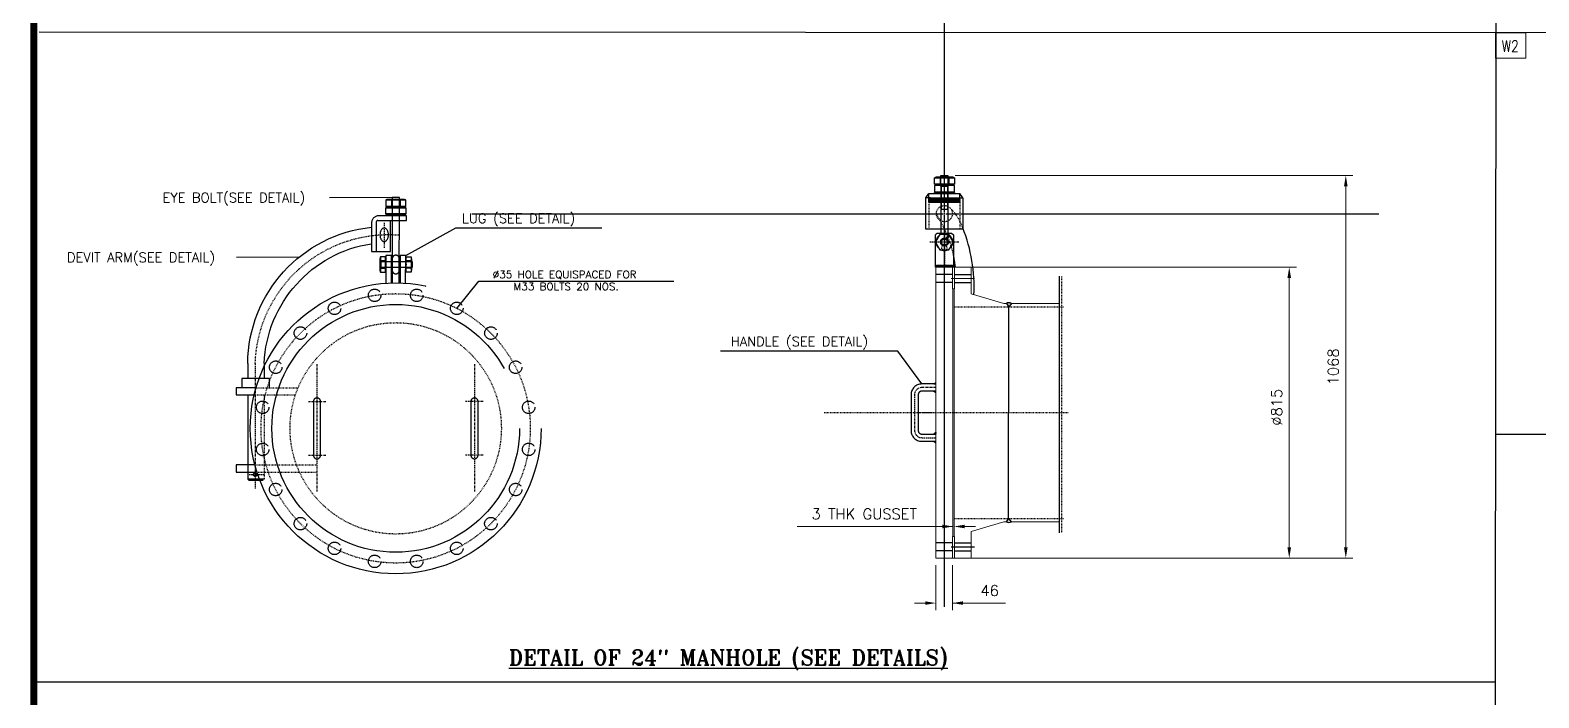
# Model space of a CAD drawing. Header units: inches. Extents: x 26960 to 35074, y -20333 to -19295.
# Drawn here: x 26990 to 27200.8, y -19703.5 to -19610.2 of the extents above; entities that cross this region are included whole.
import ezdxf
from ezdxf.enums import TextEntityAlignment as Align

# ---------------------------------------------------------------- set-up
doc = ezdxf.new("R2010")
doc.units = ezdxf.units.IN
doc.header["$LTSCALE"] = 200
doc.header["$MEASUREMENT"] = 0
for name, pattern in [('CENTER', [2, 1.25, -0.25, 0.25, -0.25]), ('CENTER2', [1.125, 0.75, -0.125, 0.125, -0.125]), ('DASHED', [0.75, 0.5, -0.25])]:
    doc.linetypes.add(name, pattern=pattern)
doc.layers.add('AM_5', color=3, linetype='Continuous', lineweight=15)
doc.layers.add('EQUIPMENT', color=4, linetype='Continuous', lineweight=13)
for name, color, linetype in [('BORDER1', 3, 'Continuous'), ('BORDER2', 7, 'Continuous'), ('CEN', 3, 'CENTER'), ('CENTER', 1, 'CENTER'), ('DIMENSION', 8, 'Continuous'), ('text', 3, 'Continuous'), ('WELD', 5, 'Continuous')]:
    doc.layers.add(name, color=color, linetype=linetype)
doc.styles.add('ROMANC', font='ROMANC', dxfattribs={"height": 5})
doc.styles.add('ROMAND', font='romand.shx', dxfattribs={"width": 0.8})
doc.styles.add('ROMANS', font='romans.shx')
doc.styles.add('ROMANT', font='romant.shx')
doc.styles.get("Standard").update_dxf_attribs({"font": 'romans.shx'})
doc.dimstyles.new('VEP-5', dxfattribs={"dimscale": 0, "dimtxt": 2.5, "dimasz": 2.5, "dimexe": 1, "dimexo": 1, "dimgap": 1, "dimtad": 1, "dimdec": 0, "dimlfac": 20, "dimzin": 9, "dimdsep": 46, "dimtxsty": 'ROMANS', "dimcen": 0, "dimclrd": 256, "dimclre": 256, "dimclrt": 40, "dimadec": 0, "dimazin": 0, "dimtfac": 1, "dimtdec": 0, "dimtofl": 0, "dimtmove": 0, "dimatfit": 3, "dimfxl": 1.25, "dimlwd": -1, "dimlwe": -1, "dimarcsym": 0})

# ---------------------------------------------------------------- blocks, each defined once
blk = doc.blocks.new('*U90')
at = {"color": 0, "linetype": 'ByBlock', "lineweight": -2}
blk.add_line((0, 1.1), (0, -1.1), dxfattribs=at)
blk = doc.blocks.new('*U92')
at = {"color": 0, "linetype": 'DASHED'}
blk.add_circle((0, 0), 17.5, dxfattribs=at)
blk = doc.blocks.new('*U91')
at = {"color": 0, "linetype": 'ByBlock', "lineweight": -2, "transparency": 16777216}
for p, rotation in [((-97784.7, -29735, 0.1), 18), ((-97784.7, -29735, 0.1), 18), ((-97784.7, -29735, 0.1), 18), ((-97552.1, -29735, 0.1), 342), ((-97552.1, -29735, 0.1), 342), ((-97552.1, -29735, 0.1), 342), ((-97889.6, -29788.4, 0.1), 36), ((-97889.6, -29788.4, 0.1), 36), ((-97889.6, -29788.4, 0.1), 36), ((-97447.2, -29788.4, 0.1), 324), ((-97447.2, -29788.4, 0.1), 324), ((-97447.2, -29788.4, 0.1), 324), ((-97972.8, -29871.7, 0.1), 54), ((-97972.8, -29871.7, 0.1), 54), ((-97972.8, -29871.7, 0.1), 54), ((-97363.9, -29871.7, 0.1), 306), ((-97363.9, -29871.7, 0.1), 306), ((-97363.9, -29871.7, 0.1), 306), ((-98026.3, -29976.6, 0.1), 72), ((-98026.3, -29976.6, 0.1), 72), ((-98026.3, -29976.6, 0.1), 72), ((-97310.5, -29976.6, 0.1), 288), ((-97310.5, -29976.6, 0.1), 288), ((-97310.5, -29976.6, 0.1), 288), ((-98044.7, -30092.9, 0.1), 90), ((-98044.7, -30092.9, 0.1), 90), ((-98044.7, -30092.9, 0.1), 90), ((-97292.1, -30092.9, 0.1), 270), ((-97292.1, -30092.9, 0.1), 270), ((-97292.1, -30092.9, 0.1), 270), ((-98026.3, -30209.1, 0.1), 108), ((-98026.3, -30209.1, 0.1), 108), ((-98026.3, -30209.1, 0.1), 108), ((-97310.5, -30209.1, 0.1), 252), ((-97310.5, -30209.1, 0.1), 252), ((-97310.5, -30209.1, 0.1), 252), ((-97972.8, -30314, 0.1), 126), ((-97972.8, -30314, 0.1), 126), ((-97972.8, -30314, 0.1), 126), ((-97363.9, -30314, 0.1), 234), ((-97363.9, -30314, 0.1), 234), ((-97363.9, -30314, 0.1), 234), ((-97889.6, -30397.3, 0.1), 144), ((-97889.6, -30397.3, 0.1), 144), ((-97889.6, -30397.3, 0.1), 144), ((-97447.2, -30397.3, 0.1), 216), ((-97447.2, -30397.3, 0.1), 216), ((-97447.2, -30397.3, 0.1), 216), ((-97784.7, -30450.7, 0.1), 162), ((-97784.7, -30450.7, 0.1), 162), ((-97784.7, -30450.7, 0.1), 162), ((-97552.1, -30450.7, 0.1), 198), ((-97552.1, -30450.7, 0.1), 198), ((-97552.1, -30450.7, 0.1), 198), ((-97668.4, -30469.2, 0.1), 180), ((-97668.4, -30469.2, 0.1), 180), ((-97668.4, -30469.2, 0.1), 180)]:
    blk.add_blockref('*U92', p, dxfattribs=dict(at, rotation=rotation))
blk.add_blockref('*U92', (-97668.4, -29716.6, 0.1), dxfattribs=at)
blk = doc.blocks.new('*U93')
at = {"layer": 'CENTER', "color": 0, "linetype": 'CENTER2', "transparency": 16777216}
for p, q in [((0, 0.23), (0, 116.49)), ((-66.01, 0), (-0.23, 0)), ((0.23, 0), (60.73, 0)), ((0, -54.92), (0, -0.23))]:
    blk.add_line(p, q, dxfattribs=at)
at = {"layer": 'CENTER', "color": 0, "linetype": 'Continuous', "transparency": 16777216}
for p, q in [((-0.11, 0), (0.11, 0)), ((0, -0.11), (0, 0.11))]:
    blk.add_line(p, q, dxfattribs=at)
blk = doc.blocks.new('*D94')
at = {"layer": 'AM_5', "transparency": 16777216}
for p, q in [((27117.56, -19643.31), (27166.93, -19643.31)), ((27165.93, -19682.45), (27165.93, -19644.81)), ((27117.56, -19683.95), (27166.93, -19683.95))]:
    blk.add_line(p, q, dxfattribs=at)
for points in [[(27166.18, -19644.81), (27165.68, -19644.81), (27165.93, -19643.31)], [(27165.68, -19682.45), (27166.18, -19682.45), (27165.93, -19683.95)]]:
    blk.add_solid(points, dxfattribs=at)
at = {"layer": 'Defpoints', "color": 0, "transparency": 16777216}
for p in [(27116.56, -19643.31), (27165.93, -19643.31), (27116.56, -19683.95)]:
    blk.add_point(p, dxfattribs=at)
at = {"layer": 'AM_5', "color": 40, "transparency": 16777216, "insert": (27164.18, -19662.88), "char_height": 1.5, "attachment_point": 5, "rotation": 90, "style": 'ROMANS'}
blk.add_mtext('%%C815', dxfattribs=at)
blk = doc.blocks.new('*D137')
at = {"layer": 'AM_5', "transparency": 16777216}
for p, q in [((27119.24, -19630.52), (27174.83, -19630.52)), ((27173.83, -19682.45), (27173.83, -19632.02)), ((27122.47, -19683.95), (27174.83, -19683.95))]:
    blk.add_line(p, q, dxfattribs=at)
for points in [[(27174.08, -19632.02), (27173.58, -19632.02), (27173.83, -19630.52)], [(27173.58, -19682.45), (27174.08, -19682.45), (27173.83, -19683.95)]]:
    blk.add_solid(points, dxfattribs=at)
at = {"layer": 'Defpoints', "color": 0, "transparency": 16777216}
for p in [(27118.24, -19630.52), (27173.83, -19630.52), (27121.47, -19683.95)]:
    blk.add_point(p, dxfattribs=at)
at = {"layer": 'AM_5', "color": 40, "transparency": 16777216, "insert": (27172.08, -19657.24), "char_height": 1.5, "attachment_point": 5, "rotation": 90, "style": 'ROMANS'}
blk.add_mtext('1068', dxfattribs=at)
blk = doc.blocks.new('*D138')
at = {"layer": 'AM_5', "transparency": 16777216}
for p, q in [((27116.56, -19684.95), (27116.56, -19691.23)), ((27118.86, -19684.95), (27118.86, -19691.23)), ((27115.06, -19690.23), (27113.56, -19690.23)), ((27118.86, -19690.23), (27126.28, -19690.23)), ((27120.36, -19690.23), (27121.86, -19690.23))]:
    blk.add_line(p, q, dxfattribs=at)
for points in [[(27115.06, -19690.48), (27115.06, -19689.98), (27116.56, -19690.23)], [(27120.36, -19689.98), (27120.36, -19690.48), (27118.86, -19690.23)]]:
    blk.add_solid(points, dxfattribs=at)
at = {"layer": 'Defpoints', "color": 0, "transparency": 16777216}
for p in [(27116.56, -19683.95), (27118.86, -19683.95), (27118.86, -19690.23)]:
    blk.add_point(p, dxfattribs=at)
at = {"layer": 'AM_5', "color": 40, "transparency": 16777216, "insert": (27124.07, -19688.48), "char_height": 1.5, "attachment_point": 5, "style": 'ROMANS'}
blk.add_mtext('46', dxfattribs=at)
blk = doc.blocks.new('*D139')
at = {"layer": 'AM_5', "transparency": 16777216}
for p, q in [((27118.94, -19679.93), (27118.94, -19678.53)), ((27119.09, -19679.93), (27119.09, -19678.53)), ((27118.94, -19679.53), (27097.15, -19679.53)), ((27117.44, -19679.53), (27115.94, -19679.53)), ((27120.59, -19679.53), (27122.09, -19679.53))]:
    blk.add_line(p, q, dxfattribs=at)
for points in [[(27117.44, -19679.78), (27117.44, -19679.28), (27118.94, -19679.53)], [(27120.59, -19679.28), (27120.59, -19679.78), (27119.09, -19679.53)]]:
    blk.add_solid(points, dxfattribs=at)
at = {"layer": 'Defpoints', "color": 0, "transparency": 16777216}
for p in [(27119.09, -19679.53), (27118.94, -19680.93), (27119.09, -19680.93)]:
    blk.add_point(p, dxfattribs=at)
at = {"layer": 'AM_5', "color": 40, "transparency": 16777216, "insert": (27106.54, -19677.78), "char_height": 1.5, "attachment_point": 5, "style": 'ROMANS'}
blk.add_mtext('3 THK GUSSET', dxfattribs=at)
blk = doc.blocks.new('*U254')
at = {"layer": 'BORDER1', "color": 154, "true_color": 0x1859a9, "const_width": 1}
blk.add_lwpolyline([(0, 564), (796, 564), (796, 0), (0, 0)], close=True, dxfattribs=at)
at = {"layer": 'BORDER2', "flags": 8}
for tag, height, style, p in [('REV-B', 2.7, 'ROMANS', (662.76, 125.68)), ('REV-A', 2.7, 'ROMANS', (662.76, 118.68)), ('RE-B', 7, 'ROMANT', (745.34, 6.15))]:
    blk.add_attdef(tag, text='', height=height, dxfattribs=dict(at, style=style)).set_placement(p, align=Align.CENTER)
at = {"layer": 'BORDER2', "style": 'ROMANS', "width": 4.59626}
for tag, p, p2 in [('DATE-B', (668.47, 125.68), (681.47, 125.68)), ('DATE-A', (668.47, 118.68), (681.47, 118.68))]:
    blk.add_attdef(tag, text='', height=2.7, dxfattribs=at).set_placement(p, p2, align=Align.FIT)
at = {"layer": 'BORDER2'}
for tag, height, style, p in [('DRN-B', 2.7, 'ROMANS', (689.55, 125.68)), ('CHD-B', 2.7, 'ROMANS', (701.61, 125.68)), ('APD-B', 2.7, 'ROMANS', (713.32, 125.68)), ('DRN-A', 2.7, 'ROMANS', (689.55, 118.68)), ('CHD-A', 2.7, 'ROMANS', (701.61, 118.68)), ('APD-A', 2.7, 'ROMANS', (713.32, 118.68)), ('CONS_CONT_VEND', 3.5, 'ROMANC', (726, 61.94))]:
    blk.add_attdef(tag, text='', height=height, dxfattribs=dict(at, style=style)).set_placement(p, align=Align.CENTER)
at = {"layer": 'BORDER2', "style": 'ROMANS', "width": 0.8}
for tag, p, height in [('1:X', (670.77, 103.49), 3), ('LOC', (709.61, 103.49), 3), ('PROJ_NO', (774.84, 103.49), 3), ('CONS_DRG_NO', (681.74, 53.26), 2.5)]:
    blk.add_attdef(tag, p, '', height=height, dxfattribs=at)
at = {"layer": 'BORDER2', "lineweight": 30, "width": 0.8, "flags": 104}
for tag, p in [('COMMENTS-B', (719.88, 127.5)), ('COMMENTS-A', (719.88, 120.5))]:
    blk.add_attdef(tag, text='', height=2.2, dxfattribs=at).set_placement(p, align=Align.MIDDLE_LEFT)
at = {"layer": 'BORDER2', "style": 'ROMANS', "width": 0.8}
for tag, p in [('PROJECT_TITLE_1', (726, 45.91)), ('PROJECT_TITLE_2', (726, 40.58))]:
    blk.add_attdef(tag, text='', height=3.5, dxfattribs=at).set_placement(p, align=Align.MIDDLE)
at = {"layer": 'BORDER2', "style": 'ROMANT', "width": 0.8}
for tag, p in [('DRG_TITLE_1', (726, 29.73)), ('DRG_TITLE_2', (726, 23.03)), ('DRG_TITLE_3', (726, 16.33))]:
    blk.add_attdef(tag, text='', height=4, dxfattribs=at).set_placement(p, align=Align.CENTER)
at = {"layer": 'BORDER2', "style": 'ROMANT'}
for tag, p in [('AR', (668.95, 6.15)), ('PA', (683.03, 6.15)), ('DC', (697.09, 6.15)), ('TS', (775.94, 6.15))]:
    blk.add_attdef(tag, p, '', height=7, dxfattribs=at)
for tag, p in [('SRNO', (736.79, 6.15)), ('SH', (771.83, 6.2))]:
    blk.add_attdef(tag, text='', height=7, dxfattribs=at).set_placement(p, align=Align.RIGHT)
at = {"layer": 'BORDER2', "style": 'ROMANS', "flags": 2}
blk.add_attdef('TB_VERSION', text='', height=2, dxfattribs=at).set_placement((1, -1), align=Align.TOP_LEFT)

msp = doc.modelspace()

# ---------------------------------------------------------------- hatches: boundary and pattern name
at = {"linetype": 'DASHED'}
h = msp.add_hatch(dxfattribs=at)
h.set_pattern_fill('ANSI31', color=256, angle=269.9830004)
h.set_pattern_definition([(314.983, (27121.41374, -18272.29938), (0.088414569, 0.088362119), [])])
h.paths.add_polyline_path([(27115.56952, -19634.24112), (27115.56952, -19633.89112), (27115.56952, -19633.64112), (27115.56952, -19633.59112), (27115.56952, -19634.19112)])
h.paths.add_polyline_path([(27117.73965, -19634.24112), (27117.73965, -19633.64112), (27115.81952, -19633.64112), (27115.56952, -19633.64112), (27115.56952, -19633.89112), (27115.56952, -19634.24112)])
h.paths.add_polyline_path([(27119.90978, -19634.24112), (27119.90978, -19633.89112), (27119.90978, -19633.64112), (27117.73965, -19633.64112), (27117.73965, -19634.24112)])
h.paths.add_polyline_path([(27119.90978, -19634.19112), (27119.90978, -19633.59112), (27119.90978, -19633.64112), (27119.90978, -19634.24112)])
at = {"linetype": 'DASHED', "ltscale": 0.0001}
h = msp.add_hatch(dxfattribs=at)
h.set_pattern_fill('ANSI31', color=256, scale=0.25)
h.set_pattern_definition([(45, (26416.49363, -18070.069934), (-0.0220970869, 0.0220970869), [])])
h.paths.add_polyline_path([(27118.01945, -19639.45078, -0.30811578), (27118.62075, -19639.03138, 0.086488505), (27118.3077, -19638.77882, -0.14265829), (27118.25131, -19638.70891, -0.308278602), (27117.73965, -19639.35321, -0.169344169)])
h.paths.add_polyline_path([(27117.73965, -19640.25321, 1), (27117.73965, -19640.97456)])
h.paths.add_polyline_path([(27117.73965, -19640.25321, 1), (27117.73965, -19640.97456)])
h = msp.add_hatch(dxfattribs=at)
h.set_pattern_fill('ANSI31', color=256, scale=0.25)
h.set_pattern_definition([(45, (26101.96737, -19002.917482), (-0.0220970869, 0.0220970869), [])])
h.paths.add_polyline_path([(27117.74618, -19643.30321), (27117.74618, -19643.05321), (27116.49618, -19643.05321), (27116.49618, -19643.30321)])
h.paths.add_polyline_path([(27118.99618, -19643.30321), (27118.99618, -19643.05321), (27117.74618, -19643.05321), (27117.74618, -19643.30321)])
at = {"linetype": 'DASHED'}
h = msp.add_hatch(dxfattribs=at)
h.set_pattern_fill('ANSI37', color=5, scale=0.025, angle=180)
h.set_pattern_definition([(225, (25869.541235, -21094.782444), (0.002209708691, -0.002209708691), []), (315, (25869.541235, -21094.782444), (0.002209708691, 0.002209708691), [])])
h.paths.add_polyline_path([(27127.11023, -19678.86921), (27126.80618, -19678.47296), (27126.80618, -19678.39296), (27126.70618, -19678.39296), (27126.70618, -19678.47296), (27126.40212, -19678.86921, 0.295848929)])
h.paths.add_polyline_path([(27126.80618, -19648.78546), (27127.11023, -19648.38921, 0.295848929), (27126.40212, -19648.38921), (27126.70618, -19648.78546), (27126.70618, -19648.86546), (27126.80618, -19648.86546)])
at = {"layer": 'WELD'}
h = msp.add_hatch(dxfattribs=at)
h.set_pattern_fill('ANSI37', color=256, scale=0.25, angle=360)
h.set_pattern_definition([(45, (25702.354142, -19687.044564), (-0.0220970869, 0.0220970869), []), (135, (25702.354142, -19687.044564), (-0.0220970869, -0.0220970869), [])])
h.paths.add_polyline_path([(27116.2438, -19667.62921), (27116.56392, -19667.84963), (27116.56321, -19667.62921)])
h.paths.add_polyline_path([(27116.55924, -19666.41202), (27116.2438, -19666.62921), (27116.55995, -19666.62921)])
h.paths.add_polyline_path([(27116.54107, -19660.8339), (27116.54041, -19660.62921), (27116.2438, -19660.62921)])
h.paths.add_polyline_path([(27116.53649, -19659.42768), (27116.2438, -19659.62921), (27116.53715, -19659.62921)])

# ---------------------------------------------------------------- linework, layer by layer
at = {"color": 0, "linetype": 'DASHED'}
for p, q in [((27116.35983, -19630.84619), (27119.14617, -19630.84619)), ((27116.35983, -19631.70353), (27116.35983, -19630.84619)), ((27119.14617, -19631.70353), (27116.35983, -19631.70353)), ((27119.14617, -19631.9184), (27116.35983, -19631.9184)), ((27116.35983, -19631.9184), (27116.35983, -19632.77574)), ((27118.77109, -19630.73903), (27116.73491, -19630.73903)), ((27118.77109, -19631.81069), (27116.73491, -19631.81069)), ((27117.153, -19630.84619), (27117.153, -19631.70353)), ((27117.23965, -19631.97457), (27117.23965, -19630.52457)), ((27117.23965, -19631.97457), (27117.28965, -19631.92589)), ((27117.23965, -19631.97457), (27118.23965, -19631.97457)), ((27117.23965, -19631.97457), (27117.23965, -19638.63314)), ((27117.23965, -19631.97457), (27117.23965, -19635.22871)), ((27117.244, -19630.52457), (27118.2353, -19630.52457)), ((27117.244, -19631.97457), (27118.2353, -19631.97457)), ((27117.244, -19631.97457), (27117.244, -19631.97457)), ((27117.28965, -19631.92589), (27117.28965, -19635.22871)), ((27117.28965, -19631.92589), (27118.18965, -19631.92589)), ((27118.23965, -19631.97457), (27118.18886, -19631.92589)), ((27118.18965, -19631.92589), (27118.18965, -19635.22806)), ((27118.2353, -19630.52457), (27118.23965, -19631.97457)), ((27118.2353, -19631.97456), (27118.2353, -19631.97457)), ((27118.23965, -19631.97457), (27118.23965, -19638.66227)), ((27118.23965, -19631.97457), (27118.23965, -19635.22806)), ((27118.353, -19630.84619), (27118.353, -19631.70353)), ((27119.14617, -19630.84619), (27119.14617, -19631.70353)), ((27119.14617, -19632.7752), (27119.14617, -19631.91786)), ((27042.4681, -19633.94361), (27039.68176, -19633.94361)), ((27039.68176, -19633.94361), (27039.68176, -19634.80095)), ((27040.05685, -19633.83645), (27042.09302, -19633.83645)), ((27040.47493, -19633.94361), (27040.47493, -19634.80095)), ((27041.58397, -19633.56853), (27040.59268, -19633.56853)), ((27040.59268, -19633.56853), (27040.60003, -19645.5104)), ((27041.5762, -19645.51104), (27041.58397, -19633.56853)), ((27041.67493, -19633.94361), (27041.67493, -19634.80095)), ((27042.4681, -19634.80095), (27042.4681, -19633.94361)), ((27115.17152, -19633.64112), (27115.56952, -19633.04311)), ((27115.81952, -19633.64112), (27115.17152, -19633.64112)), ((27115.17152, -19637.98921), (27115.17152, -19633.64112)), ((27115.56952, -19634.24112), (27115.56952, -19633.04311)), ((27115.56952, -19633.04311), (27119.90978, -19633.04311)), ((27115.56952, -19634.24112), (27119.90978, -19634.24112)), ((27115.81952, -19633.64112), (27119.90978, -19633.64112)), ((27116.35983, -19632.77574), (27119.14617, -19632.77574)), ((27116.35983, -19633.04311), (27116.35983, -19632.88236)), ((27116.35983, -19632.88236), (27119.14617, -19632.88236)), ((27118.77109, -19632.8829), (27116.73491, -19632.8829)), ((27119.14617, -19632.88236), (27119.14617, -19633.04311)), ((27119.65978, -19633.64112), (27120.30778, -19633.64112)), ((27119.90978, -19634.24112), (27119.90978, -19633.04311)), ((27120.30778, -19633.64112), (27119.90978, -19633.04311)), ((27120.30778, -19633.64112), (27120.30778, -19637.98921)), ((27042.57527, -19636.14054), (27038.69917, -19636.14054)), ((27039.68176, -19634.80095), (27042.4681, -19634.80095)), ((27039.68176, -19635.87262), (27039.68176, -19635.01528)), ((27039.68176, -19635.01582), (27042.4681, -19635.01582)), ((27042.4681, -19635.87316), (27039.68176, -19635.87316)), ((27042.4681, -19635.97979), (27039.68176, -19635.97979)), ((27039.68176, -19635.97979), (27039.68176, -19636.14054)), ((27040.05685, -19634.90812), (27042.09302, -19634.90812)), ((27040.05685, -19635.98032), (27042.09302, -19635.98032)), ((27042.4681, -19635.01582), (27042.4681, -19635.87316)), ((27042.4681, -19636.14054), (27042.4681, -19635.97979)), ((27042.57527, -19636.78354), (27042.57527, -19636.14054)), ((27117.23965, -19635.22871), (27118.23965, -19635.22806)), ((27117.28965, -19635.22868), (27117.23965, -19635.30385)), ((27118.18965, -19635.22806), (27118.23965, -19635.30385)), ((27037.69917, -19637.14054), (27037.69917, -19641.1238)), ((27038.34217, -19637.03354), (27038.34217, -19641.1238)), ((27038.59217, -19636.78354), (27042.57527, -19636.78354)), ((27040.32476, -19641.1238), (27040.32476, -19636.78354)), ((27120.30778, -19637.98921), (27115.17152, -19637.98921)), ((27116.49618, -19638.55321), (27116.49618, -19638.55321)), ((27116.74618, -19638.55321), (27116.49618, -19638.80321)), ((27116.49618, -19643.30321), (27116.49618, -19638.80321)), ((27116.74618, -19638.55321), (27118.74618, -19638.55321)), ((27117.23965, -19638.66151), (27117.23965, -19638.66227)), ((27118.74618, -19638.55321), (27118.99618, -19638.80321)), ((27118.99618, -19638.80321), (27118.99618, -19643.30321)), ((27037.69917, -19641.1238), (27038.34217, -19641.1238)), ((27038.34217, -19641.1238), (27040.32476, -19641.1238)), ((27038.87801, -19642.1598), (27038.87801, -19643.73147)), ((27038.93159, -19641.87397), (27038.93159, -19644.01731)), ((27039.62818, -19641.87397), (27038.93159, -19641.87397)), ((27039.68176, -19642.44564), (27038.93159, -19642.44564)), ((27038.93159, -19642.44564), (27039.68176, -19642.44564)), ((27039.03876, -19643.3743), (27039.03876, -19642.51697)), ((27039.03876, -19642.51697), (27043.37902, -19642.51697)), ((27039.62818, -19644.01731), (27039.62818, -19641.87397)), ((27040.48551, -19641.65963), (27039.68176, -19641.65963)), ((27039.68176, -19641.65963), (27039.69861, -19645.55152)), ((27039.68176, -19642.1598), (27039.68176, -19643.73147)), ((27040.49306, -19645.51319), (27040.48551, -19641.65963)), ((27040.59268, -19642.14689), (27040.59268, -19642.14689)), ((27041.71793, -19641.65963), (27041.70965, -19645.51477)), ((27042.4681, -19641.65963), (27041.71793, -19641.65963)), ((27042.45125, -19645.55152), (27042.4681, -19641.65963)), ((27042.4681, -19642.1598), (27042.4681, -19643.73147)), ((27043.21827, -19642.44564), (27042.4681, -19642.44564)), ((27042.52168, -19644.01731), (27042.52168, -19641.87397)), ((27042.52168, -19641.87397), (27043.21827, -19641.87397)), ((27043.21827, -19641.87397), (27043.21827, -19644.01731)), ((27043.27185, -19642.1598), (27043.27185, -19643.73147)), ((27043.37902, -19642.51697), (27043.37902, -19643.3743)), ((27039.69338, -19643.44564), (27038.93159, -19643.44564)), ((27038.93159, -19643.44564), (27039.68176, -19643.44564)), ((27038.93159, -19644.01731), (27039.62818, -19644.01731)), ((27043.37902, -19643.3743), (27039.03876, -19643.3743)), ((27043.21827, -19643.44564), (27042.4681, -19643.44564)), ((27043.21827, -19644.01731), (27042.52168, -19644.01731)), ((27118.99618, -19643.30321), (27116.49618, -19643.30321)), ((27020.39172, -19656.77017), (27020.39172, -19658.85992)), ((27022.6958, -19656.77017), (27022.6958, -19658.85992)), ((27023.44597, -19658.85992), (27019.58796, -19658.85992)), ((27019.58796, -19658.85992), (27019.58796, -19660.14593)), ((27023.44597, -19660.14593), (27023.44597, -19658.85992)), ((27116.2438, -19659.62921), (27116.53649, -19659.42768)), ((27021.56462, -19660.14593), (27018.78421, -19660.14593)), ((27018.78421, -19660.14593), (27018.78421, -19661.16401)), ((27018.78421, -19661.16401), (27021.29669, -19661.16401)), ((27020.39172, -19661.16401), (27020.39172, -19672.89879)), ((27113.08162, -19661.12921), (27113.08162, -19666.12921)), ((27114.08162, -19661.12921), (27114.08162, -19666.12921)), ((27116.53715, -19659.62921), (27114.58162, -19659.62921)), ((27116.54041, -19660.62921), (27114.58162, -19660.62921)), ((27116.2438, -19660.62921), (27116.54107, -19660.8339)), ((27029.57493, -19662.07485), (27029.57493, -19669.57485)), ((27030.57493, -19669.57485), (27030.57493, -19662.07485)), ((27051.57493, -19662.07485), (27051.57493, -19669.57485)), ((27052.57493, -19669.57485), (27052.57493, -19662.07485)), ((27114.58162, -19666.62921), (27116.55995, -19666.62921)), ((27114.58162, -19667.62921), (27116.56321, -19667.62921)), ((27116.2438, -19666.62921), (27116.55924, -19666.41202)), ((27116.2438, -19667.62921), (27116.56392, -19667.84963)), ((27021.40311, -19670.9162), (27018.78421, -19670.9162)), ((27018.78421, -19670.9162), (27018.78421, -19671.93429)), ((27018.78421, -19671.93429), (27021.4458, -19671.93429)), ((27022.6958, -19672.89879), (27020.39172, -19672.89879)), ((27020.39172, -19672.89879), (27020.55246, -19673.05954)), ((27020.55246, -19673.05954), (27022.53505, -19673.05954))]:
    msp.add_line(p, q, dxfattribs=at)
at = {"linetype": 'DASHED', "ltscale": 0.001}
for p, q in [((27115.56952, -19633.89112), (27115.56952, -19637.98921)), ((27119.90978, -19633.64112), (27119.90978, -19637.98921))]:
    msp.add_line(p, q, dxfattribs=at)
at = {"color": 0}
for p, q in [((27133.78618, -19644.5897), (27133.78618, -19680.424)), ((27126.40212, -19648.38921), (27126.70618, -19648.78546)), ((27126.70618, -19648.78546), (27126.70618, -19648.86546)), ((27126.70618, -19648.86546), (27126.70618, -19663.62921)), ((27127.11023, -19648.38921), (27126.80618, -19648.78546)), ((27126.80618, -19648.78546), (27126.80618, -19648.86546)), ((27126.70618, -19678.39296), (27126.70618, -19663.62921)), ((27126.40212, -19678.86921), (27126.70618, -19678.47296)), ((27126.70618, -19678.47296), (27126.70618, -19678.39296)), ((27126.80618, -19678.47296), (27126.80618, -19678.39296)), ((27127.11023, -19678.86921), (27126.80618, -19678.47296))]:
    msp.add_line(p, q, dxfattribs=at)
at = {"color": 7, "linetype": 'DASHED', "ltscale": 0.0001}
for p, q in [((27134.08618, -19644.6014), (27134.08618, -19680.4381)), ((27119.08618, -19648.86546), (27134.38618, -19648.86546)), ((27021.29669, -19661.16401), (27027.00265, -19661.16401)), ((27021.56462, -19660.14593), (27027.41562, -19660.14593)), ((27022.6958, -19661.16401), (27022.6958, -19672.89879)), ((27021.40311, -19670.9162), (27030.07493, -19670.9162)), ((27021.4458, -19671.93429), (27030.07493, -19671.93429)), ((27022.6958, -19672.89879), (27022.53505, -19673.05954)), ((27119.08618, -19678.39296), (27134.38618, -19678.39296))]:
    msp.add_line(p, q, dxfattribs=at)
at = {"color": 32, "lineweight": 15}
msp.add_lwpolyline([(27194.76234, -19610.60415), (27198.99078, -19610.60415), (27198.99078, -19614.12702), (27194.76234, -19614.12702)], close=True, dxfattribs=at)
at = {"color": 0, "linetype": 'DASHED'}
msp.add_lwpolyline([(27118.35838, -19640.87488), (27118.97711, -19639.80321), (27118.35838, -19638.73154), (27117.12092, -19638.73154), (27116.50219, -19639.80321), (27117.12092, -19640.87488)], close=True, dxfattribs=at)
at = {"linetype": 'DASHED', "ltscale": 0.0001}
msp.add_circle((27117.73965, -19635.83921), 1.125, dxfattribs=at)
at = {"color": 0, "linetype": 'DASHED'}
for centre, radius in [((27117.74618, -19639.80321), 0.55), ((27117.73965, -19639.80321), 0.5), ((27117.73965, -19639.80321), 0.425), ((27041.07493, -19665.82485), 20.32), ((27041.07493, -19665.82485), 17.3025), ((27021.4458, -19672.29879), 0.24)]:
    msp.add_circle(centre, radius, dxfattribs=at)
at = {"linetype": 'DASHED', "ltscale": 0.001}
msp.add_circle((27117.73965, -19639.80321), 0.45, dxfattribs=at)
at = {"linetype": 'DASHED', "ltscale": 2e-05}
msp.add_circle((27117.73965, -19640.61389), 0.36068, dxfattribs=at)
at = {"color": 7, "linetype": 'DASHED', "ltscale": 0.0001}
msp.add_circle((27041.07493, -19665.82485), 14.76375, dxfattribs=at)
at = {"color": 0, "linetype": 'DASHED'}
for centre, radius, start, end in [((27116.75642, -19631.52426), 0.78553, 59.6778509, 120.3221491), ((27116.75642, -19631.02546), 0.78553, 239.6778509, 300.3221491), ((27116.75642, -19632.59647), 0.78553, 59.6778509, 120.3221491), ((27117.753, -19632.47224), 1.73322, 69.7463577, 110.2536423), ((27117.753, -19630.07748), 1.73322, 249.7463577, 290.2536423), ((27117.753, -19633.54445), 1.73322, 69.7463577, 110.2536423), ((27118.74958, -19631.52426), 0.78553, 59.6778509, 120.3221491), ((27118.74958, -19631.02546), 0.78553, 239.6778509, 300.3221491), ((27118.74958, -19632.59647), 0.78553, 59.6778509, 120.3221491), ((27040.07835, -19634.62169), 0.78553, 59.6778509, 120.3221491), ((27041.07493, -19635.56967), 1.73322, 69.7463577, 110.2536423), ((27042.07152, -19634.62169), 0.78553, 59.6778509, 120.3221491), ((27116.75642, -19632.09767), 0.78553, 239.6778509, 300.3221491), ((27117.753, -19631.14968), 1.73322, 249.7463577, 290.2536423), ((27118.74958, -19632.09767), 0.78553, 239.6778509, 300.3221491), ((27038.69917, -19637.14054), 1, 90, 180), ((27040.07835, -19634.12288), 0.78553, 239.6778509, 300.3221491), ((27040.07835, -19635.69389), 0.78553, 59.6778509, 120.3221491), ((27040.07835, -19635.19509), 0.78553, 239.6778509, 300.3221491), ((27041.07493, -19633.1749), 1.73322, 249.7463577, 290.2536423), ((27041.07493, -19636.64188), 1.73322, 69.7463577, 110.2536423), ((27041.07493, -19634.24711), 1.73322, 249.7463577, 290.2536423), ((27042.07152, -19634.12288), 0.78553, 239.6778509, 300.3221491), ((27042.07152, -19635.69389), 0.78553, 59.6778509, 120.3221491), ((27042.07152, -19635.19509), 0.78553, 239.6778509, 300.3221491), ((27038.59217, -19637.03354), 0.25, 90, 180), ((27099.93372, -19646.0246), 21.95954, 357.0454224, 21.9055489), ((27117.73965, -19639.80321), 1.17135, 126.1917222, 173.8082778), ((27117.73965, -19639.80321), 1.17135, 186.1917222, 233.8082778), ((27117.73965, -19639.80321), 1.17135, 6.1917222, 119.0094553), ((27117.73965, -19639.80321), 1.17135, 41.2180426, 60.9905447), ((27117.73965, -19639.80321), 1.17135, 306.1917222, 353.8082778), ((27039.66718, -19642.1598), 0.78917, 158.7649468, 201.2350532), ((27041.23763, -19642.94564), 2.35962, 167.7663614, 192.2336386), ((27038.89259, -19642.1598), 0.78917, 338.7649468, 21.2350532), ((27037.32214, -19642.94564), 2.35962, 347.7663614, 12.2336386), ((27041.08833, -19642.14238), 0.49567, 359.4782562, 180.5217438), ((27043.25728, -19642.1598), 0.78917, 158.7649468, 201.2350532), ((27044.82772, -19642.94564), 2.35962, 167.7663614, 192.2336386), ((27042.48268, -19642.1598), 0.78917, 338.7649468, 21.2350532), ((27040.91223, -19642.94564), 2.35962, 347.7663614, 12.2336386), ((27117.73965, -19639.80321), 1.17135, 246.1917222, 293.8082778), ((27069.18797, -19650.01725), 50.54228, 7.6260096, 9.7770501), ((27039.66718, -19643.73147), 0.78917, 158.7649468, 201.2350532), ((27038.89259, -19643.73147), 0.78917, 338.7649468, 21.2350532), ((27041.08833, -19643.7489), 0.49567, 179.4782562, 0.5217438), ((27043.25728, -19643.73147), 0.78917, 158.7649468, 201.2350532), ((27042.48268, -19643.73147), 0.78917, 338.7649468, 21.2350532), ((27030.07493, -19662.07485), 0.5, 0, 180), ((27052.07493, -19662.07485), 0.5, 0, 180), ((27114.58162, -19661.12921), 1.5, 90, 180), ((27114.58162, -19661.12921), 0.5, 90, 180), ((27114.58162, -19666.12921), 1.5, 180, 270), ((27114.58162, -19666.12921), 0.5, 180, 270), ((27030.07493, -19669.57485), 0.5, 180, 0), ((27052.07493, -19669.57485), 0.5, 180, 0)]:
    msp.add_arc(centre, radius, start, end, dxfattribs=at)
at = {"color": 7, "linetype": 'DASHED', "ltscale": 0.0001}
for centre, radius, start, end in [((27102.6479, -19644.51672), 16.44291, 23.3895461, 31.8526039), ((27113.55162, -19640.17037), 7.14939, 19.0913735, 45.829696)]:
    msp.add_arc(centre, radius, start, end, dxfattribs=at)
at = {"color": 0, "linetype": 'DASHED', "extrusion": (0, 0, -1)}
for centre, radius, start, end in [((-27039.71805, -19656.948), 19.32715, 0.5271831, 84.004061), ((-27040.34942, -19657.50476), 17.66889, 2.3827893, 81.3733731), ((-27117.08005, -19638.64732), 0.16023, 174.9212781, 235.1546764), ((-27118.39953, -19638.64706), 0.1606, 304.8745945, 354.5688297)]:
    msp.add_arc(centre, radius, start, end, dxfattribs=at)
at = {"color": 7, "linetype": 'DASHED', "ltscale": 0.001}
msp.add_arc((27099.08893, -19646.74319), 20.60295, 14.9318857, 25.1436893, dxfattribs=at)
at = {"linetype": 'DASHED', "ltscale": 0.0001}
for centre, radius, start, end in [((27117.73965, -19639.80321), 1.17135, 173.8082778, 186.1917222), ((27117.73965, -19639.80321), 1.17135, 119.0094553, 126.1917222), ((27117.52264, -19638.65556), 0.73063, 287.2787768, 355.81242), ((27118.62808, -19639.68264), 0.65131, 90.6454021, 159.1449664), ((27117.73965, -19639.80321), 1.17135, 353.8082778, 6.1917222), ((27117.73965, -19639.80321), 1.17135, 233.8082778, 246.1917222), ((27117.73965, -19639.80321), 1.17135, 293.8082778, 306.1917222)]:
    msp.add_arc(centre, radius, start, end, dxfattribs=at)
at = {"color": 0}
for centre, start, end in [((27126.75618, -19648.93521), 57.0384101, 122.9615899), ((27126.75618, -19678.32322), 237.0384101, 302.9615899)]:
    msp.add_arc(centre, 0.65074, start, end, dxfattribs=at)
at = {"color": 0, "linetype": 'DASHED', "extrusion": (0, 0, -1)}
msp.add_ellipse((27039.46743, -19638.79292), major_axis=(0, 0.93665), ratio=0.629690588, dxfattribs=at)
at = {"layer": 'CEN', "color": 2, "linetype": 'CENTER'}
for p, q in [((27118.85618, -19644.34671), (27116.55618, -19644.34671)), ((27119.16618, -19644.34671), (27121.46618, -19644.34671)), ((27118.85618, -19645.44671), (27116.55618, -19645.44671)), ((27119.16618, -19645.44671), (27121.46618, -19645.44671)), ((27118.85618, -19681.81171), (27116.55618, -19681.81171)), ((27118.66618, -19682.36171), (27121.96618, -19682.36171)), ((27119.16618, -19681.81171), (27121.46618, -19681.81171)), ((27118.85618, -19682.91171), (27116.55618, -19682.91171)), ((27119.16618, -19682.91171), (27121.46618, -19682.91171))]:
    msp.add_line(p, q, dxfattribs=at)
at = {"layer": 'CENTER'}
for p, q in [((27040.59268, -19633.56853), (27031.82453, -19633.61274)), ((27042.4681, -19641.65963), (27049.45819, -19637.82122)), ((27049.45819, -19637.82122), (27069.87492, -19637.82122)), ((27027.59709, -19641.89406), (27018.82893, -19641.93827)), ((27049.61051, -19649.06156), (27052.68338, -19645.26503)), ((27052.68338, -19645.26503), (27079.9312, -19645.26503)), ((27111.23566, -19655.0227), (27086.4806, -19655.0227)), ((27114.58162, -19659.62921), (27111.23566, -19655.0227))]:
    msp.add_line(p, q, dxfattribs=at)
at = {"layer": 'CENTER', "linetype": 'CENTER', "ltscale": 0.001}
for p, q in [((27039.46743, -19637.10504), (27039.46743, -19640.58796)), ((27117.74618, -19638.12314), (27117.74618, -19643.30921)), ((27119.77714, -19639.80321), (27115.70216, -19639.80321)), ((27021.4458, -19656.77017), (27021.4458, -19674.23981)), ((27030.07493, -19656.84434), (27030.07493, -19674.63032)), ((27052.07493, -19656.84434), (27052.07493, -19674.63032)), ((27113.58162, -19661.12921), (27113.58162, -19666.12921)), ((27116.53878, -19660.12921), (27114.58162, -19660.12921)), ((27028.86847, -19662.07485), (27031.33458, -19662.07485)), ((27053.28139, -19662.07485), (27050.81529, -19662.07485)), ((27114.17554, -19663.62921), (27116.12877, -19663.62921)), ((27114.58162, -19667.12921), (27116.56158, -19667.12921)), ((27028.86847, -19669.57485), (27031.33458, -19669.57485)), ((27053.28139, -19669.57485), (27050.81529, -19669.57485)), ((27053.28139, -19669.57485), (27050.81529, -19669.57485)), ((27022.6958, -19672.29879), (27020.39172, -19672.29879))]:
    msp.add_line(p, q, dxfattribs=at)
at = {"layer": 'CENTER', "linetype": 'CENTER', "ltscale": 0.0001}
msp.add_line((27100.95993, -19663.62921), (27135.11898, -19663.62921), dxfattribs=at)
msp.add_circle((27041.0686, -19665.82485), 18.815, dxfattribs=at)
at = {"layer": 'CENTER', "linetype": 'CENTER', "ltscale": 0.0001, "extrusion": (0, 0, -1)}
msp.add_arc((-27040.05826, -19657.37954), 18.62243, 1.8751751, 94.6994393, dxfattribs=at)
at = {"layer": 'CENTER', "linetype": 'CENTER', "ltscale": 0.001}
for centre, start, end in [((27114.58162, -19661.12921), 90, 180), ((27114.58162, -19666.12921), 180, 270)]:
    msp.add_arc(centre, 1, start, end, dxfattribs=at)
at = {"layer": 'DIMENSION'}
for p, q in [((27194.74201, -19701.29077), (27195.19966, -19310.31912)), ((26991.25677, -19610.46234), (27413.06553, -19610.63292)), ((27413.05534, -19666.68635), (27194.76234, -19666.68635)), ((27194.74543, -19701.29077), (26990.80254, -19701.29077)), ((27194.74543, -19808.17605), (27194.74543, -19701.29077))]:
    msp.add_line(p, q, dxfattribs=at)
at = {"layer": 'DIMENSION', "color": 3, "linetype": 'DASHED'}
msp.add_line((27115.15215, -19667.62921), (27115.15215, -19667.62921), dxfattribs=at)
at = {"layer": 'EQUIPMENT'}
for p, q in [((27116.55618, -19643.30921), (27116.55618, -19647.03921)), ((27118.85618, -19643.30921), (27116.55618, -19643.30921)), ((27118.85618, -19646.32671), (27118.85618, -19643.30921)), ((27119.16618, -19646.32671), (27119.16618, -19643.30921)), ((27119.16618, -19643.30921), (27121.46618, -19643.30921)), ((27121.46618, -19643.30921), (27121.46618, -19647.03921)), ((27118.66618, -19644.89671), (27121.96618, -19644.89671)), ((27118.93618, -19646.32671), (27118.85618, -19646.32671)), ((27118.93618, -19646.32671), (27118.93618, -19680.93171)), ((27118.93618, -19646.32671), (27119.08618, -19646.32671)), ((27119.08618, -19646.32671), (27119.08618, -19680.93171)), ((27119.08618, -19646.32671), (27119.16618, -19646.32671)), ((27116.55618, -19683.94921), (27116.55618, -19647.03921)), ((27121.46618, -19647.03921), (27126.05212, -19648.38921)), ((27126.05212, -19648.38921), (27126.40212, -19648.38921)), ((27133.78618, -19648.38921), (27127.11023, -19648.38921)), ((27121.46618, -19680.21921), (27126.05212, -19678.86921)), ((27121.46618, -19683.94921), (27121.46618, -19680.21921)), ((27126.05212, -19678.86921), (27126.40212, -19678.86921)), ((27133.78618, -19678.86921), (27127.11023, -19678.86921)), ((27118.93618, -19680.93171), (27118.85618, -19680.93171)), ((27118.85618, -19680.93171), (27118.85618, -19683.94921)), ((27118.93618, -19680.93171), (27119.08618, -19680.93171)), ((27119.08618, -19680.93171), (27119.16618, -19680.93171)), ((27119.16618, -19680.93171), (27119.16618, -19683.94921)), ((27118.85618, -19683.94921), (27116.55618, -19683.94921)), ((27119.16618, -19683.94921), (27121.46618, -19683.94921))]:
    msp.add_line(p, q, dxfattribs=at)

# ---------------------------------------------------------------- block references
at = {"color": 0, "linetype": 'DASHED', "xscale": 0.05, "yscale": 0.05, "zscale": 0.05, "rotation": 8.999999999999998}
msp.add_blockref('*U91', (31628.98677, -17415.7724, -0.00698), dxfattribs=at)
at = {"color": 0, "linetype": 'CENTER2', "xscale": -0.05, "yscale": 0.05, "zscale": 0.05}
msp.add_blockref('*U90', (27042.52168, -19642.94564), dxfattribs=at)
at = {"layer": 'BORDER1', "lineweight": 9}
msp.add_blockref('*U254', (26990.4983, -19874.28619), dxfattribs=at)
at = {"layer": 'CENTER', "linetype": 'CENTER2'}
msp.add_blockref('*U93', (27117.73965, -19635.83921), dxfattribs=at)

# ---------------------------------------------------------------- texts
at = {"color": 3, "style": 'ROMANS'}
for s, p in [('%%C35 HOLE EQUISPACED FOR', (27054.61994, -19644.87072)), ('M33 BOLTS 20 NOS.', (27057.51638, -19646.54657))]:
    msp.add_text(s, height=1.0666667, dxfattribs=at).set_placement(p)
at = {"layer": 'text', "style": 'ROMANS'}
for s, p in [('EYE BOLT(SEE DETAIL)', (27008.49806, -19634.26023)), ('LUG (SEE DETAIL)', (27050.33643, -19637.15193)), ('DEVIT ARM(SEE DETAIL)', (26995.14665, -19642.6139)), ('HANDLE (SEE DETAIL)', (27087.8862, -19654.35341))]:
    msp.add_text(s, height=1.3333333, dxfattribs=at).set_placement(p)
at = {"layer": 'text', "color": 6, "style": 'ROMANT'}
msp.add_text('%%UDETAIL OF 24" MANHOLE (SEE DETAILS)', height=2.1333333, dxfattribs=at).set_placement((27087.54638, -19698.88923, -0.90521), align=Align.CENTER)
at = {"layer": 'text', "color": 64, "lineweight": 15, "insert": (27196.81509, -19612.44392), "char_height": 1.574679, "attachment_point": 5, "style": 'ROMAND'}
msp.add_mtext('\\A1;W2', dxfattribs=at)

# ---------------------------------------------------------------- dimensions: what is measured, and where the dimension line sits
at = {"layer": 'AM_5'}
dim = msp.add_linear_dim(base=(27173.82875, -19630.52457), p1=(27121.46618, -19683.94921), p2=(27118.2353, -19630.52457), angle=90, dimstyle='VEP-5', override={"dimscale": 1, "dimtxt": 1.5, "dimasz": 1.5}, dxfattribs=at)
dim.commit()
dim.dimension.update_dxf_attribs({"geometry": '*D137', "text_midpoint": (27172.07875, -19657.23689)})
dim = msp.add_linear_dim(base=(27165.93263, -19643.30921), p1=(27116.55618, -19683.94921), p2=(27116.55618, -19643.30921), angle=90, text='%%C815', dimstyle='VEP-5', override={"dimscale": 1, "dimtxt": 1.5, "dimasz": 1.5, "dimtxsty": 'ROMANS', "dimtfill": 0}, dxfattribs=at)
dim.commit()
dim.dimension.update_dxf_attribs({"geometry": '*D94', "text_midpoint": (27165.93263, -19662.87799), "dimtype": 160})
dim = msp.add_linear_dim(base=(27119.08618, -19679.52662), p1=(27118.93618, -19680.93171), p2=(27119.08618, -19680.93171), text='<> THK GUSSET', dimstyle='VEP-5', override={"dimscale": 1, "dimtxt": 1.5, "dimasz": 1.5, "dimtxsty": 'ROMANS', "dimtfill": 0}, dxfattribs=at)
dim.commit()
dim.dimension.update_dxf_attribs({"geometry": '*D139', "text_midpoint": (27106.54332, -19679.52662), "dimtype": 160})
dim = msp.add_linear_dim(base=(27118.85618, -19690.23237), p1=(27116.55618, -19683.94921), p2=(27118.85618, -19683.94921), dimstyle='VEP-5', override={"dimscale": 1, "dimtxt": 1.5, "dimasz": 1.5}, dxfattribs=at)
dim.commit()
dim.dimension.update_dxf_attribs({"geometry": '*D138', "text_midpoint": (27124.07046, -19690.23237), "dimtype": 160})

doc.saveas('drawing.dxf')
